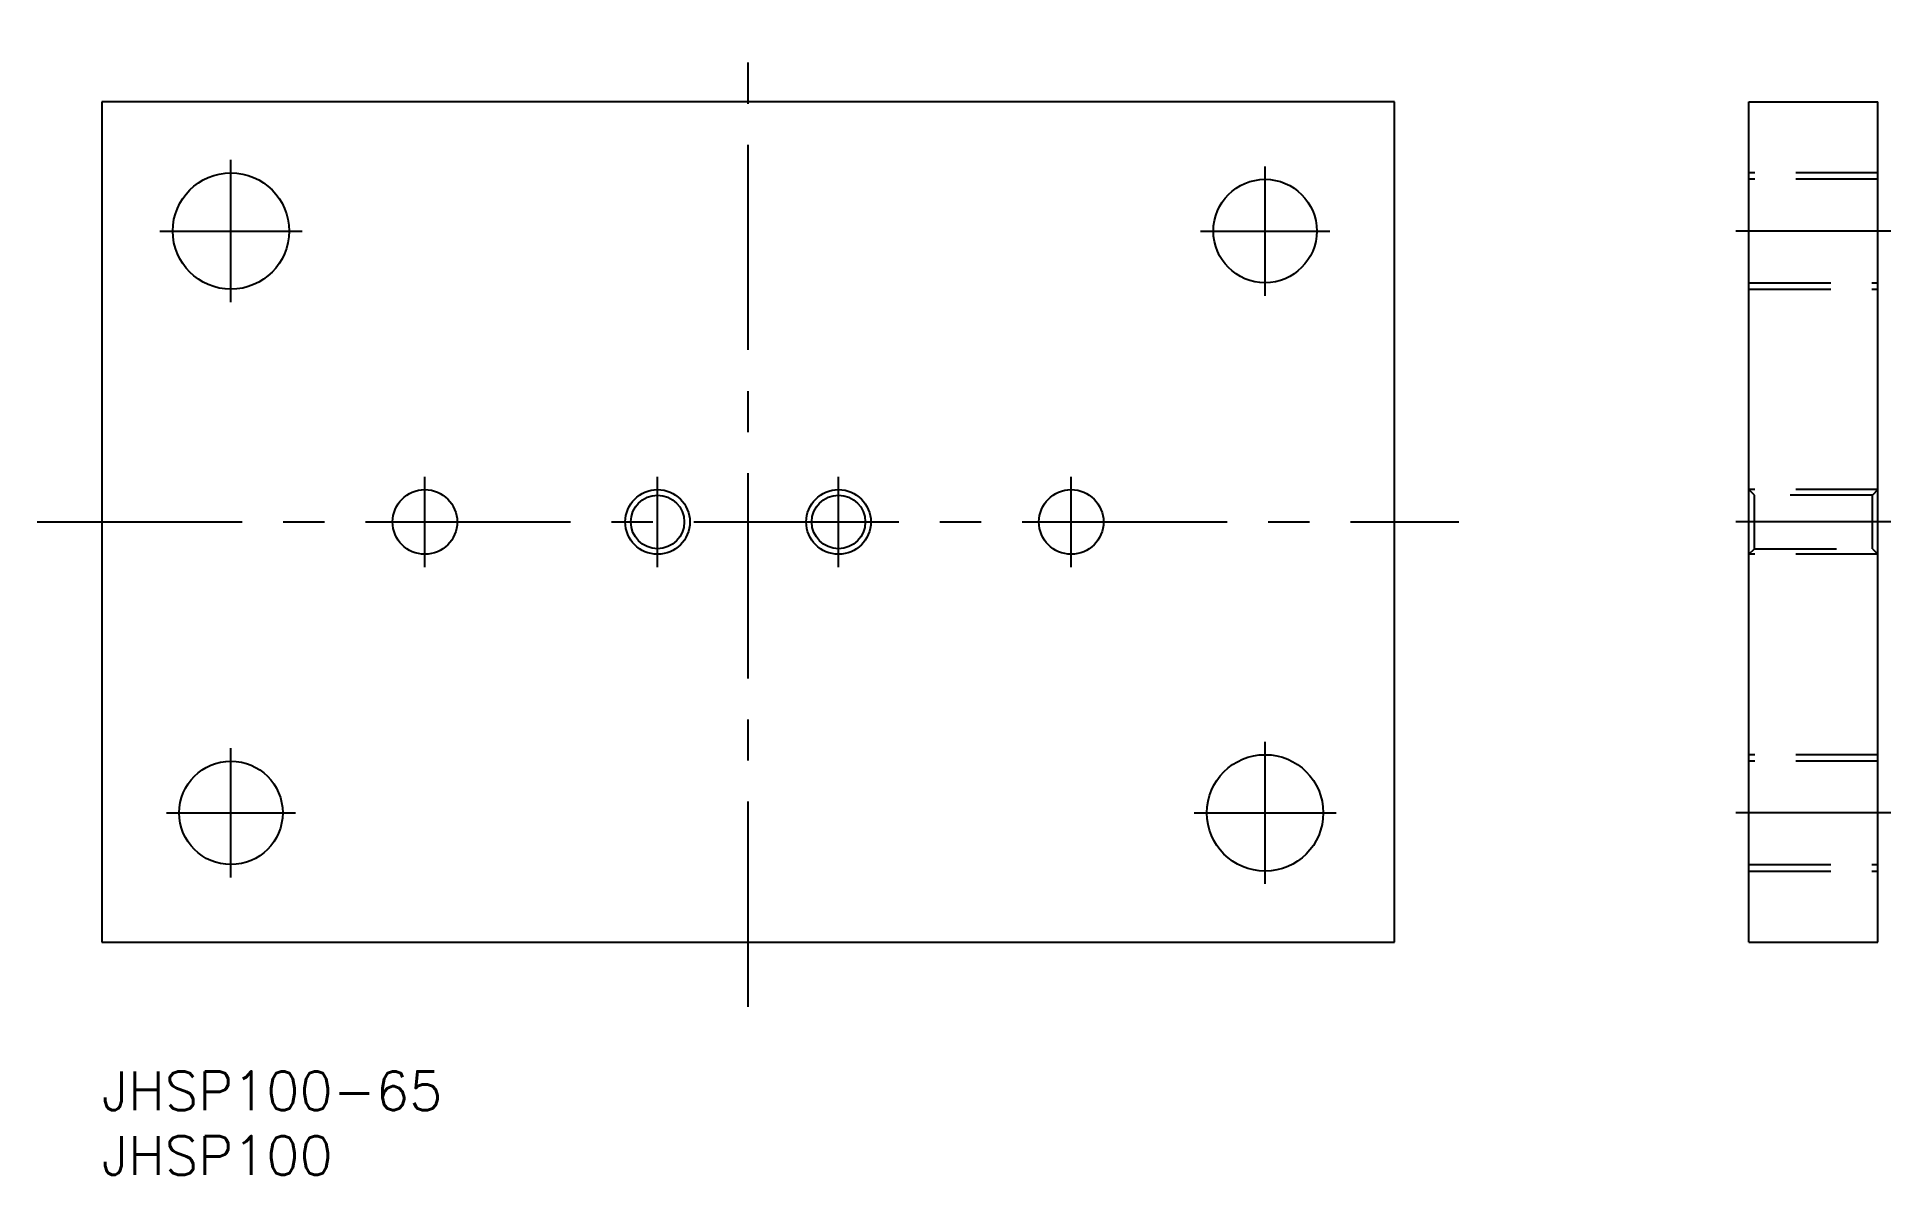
# Model space of a CAD drawing. Extents: x -5 to 138, y -8 to 80.
import ezdxf

# ---------------------------------------------------------------- set-up
doc = ezdxf.new("R2010")
doc.units = 0
doc.header["$LTSCALE"] = 0.5
doc.linetypes.add('CENTER', pattern=[50.8, 31.75, -6.35, 6.35, -6.35])
doc.linetypes.add('DASHED', pattern=[19.05, 12.7, -6.35])
for name, color, linetype in [('MSM_CENTER', 1, 'CENTER'), ('MSM_CONTINUOUS', 7, 'CONTINUOUS'), ('MSM_DASHED', 4, 'DASHED'), ('MSM_NARROW', 5, 'CONTINUOUS'), ('MSM_PART_NUMBER', 7, 'CONTINUOUS')]:
    doc.layers.add(name, color=color, linetype=linetype)
doc.styles.get("Standard").update_dxf_attribs({"font": 'txt.shx', "height": 3, "bigfont": 'bigfont.shx'})

msp = doc.modelspace()

# ---------------------------------------------------------------- linework, layer by layer
at = {"layer": 'MSM_CENTER'}
for p, q in [((50, 5), (50, 80)), ((10, 59.5), (10, 70.5)), ((90, 60), (90, 70)), ((4.5, 65), (15.5, 65)), ((85, 65), (95, 65)), ((138.41, 65), (126.41, 65)), ((25, 39), (25, 46)), ((43, 39), (43, 46)), ((57, 39), (57, 46)), ((75, 39), (75, 46)), ((-5, 42.5), (105, 42.5)), ((138.41, 42.5), (126.41, 42.5)), ((10, 15), (10, 25)), ((90, 14.5), (90, 25.5)), ((5, 20), (15, 20)), ((84.5, 20), (95.5, 20)), ((138.41, 20), (126.41, 20))]:
    msp.add_line(p, q, dxfattribs=at)
at = {"layer": 'MSM_CONTINUOUS'}
for p, q in [((0, 75), (0, 10)), ((100, 75), (0, 75)), ((100, 10), (100, 75)), ((127.41, 75), (137.41, 75)), ((127.41, 10), (127.41, 75)), ((137.41, 10), (137.41, 75)), ((0, 10), (100, 10)), ((127.41, 10), (137.41, 10))]:
    msp.add_line(p, q, dxfattribs=at)
for centre, radius in [((10, 65), 4.5), ((90, 65), 4), ((25, 42.5), 2.5), ((43, 42.5), 2.07), ((57, 42.5), 2.07), ((75, 42.5), 2.5), ((90, 20), 4.5), ((10, 20), 4)]:
    msp.add_circle(centre, radius, dxfattribs=at)
at = {"layer": 'MSM_DASHED'}
for p, q in [((137.41, 69.5), (127.41, 69.5)), ((137.41, 69), (127.41, 69)), ((127.41, 61), (137.41, 61)), ((127.41, 60.5), (137.41, 60.5)), ((127.85, 44.57), (127.41, 45)), ((137.41, 45), (127.41, 45)), ((136.98, 44.57), (127.85, 44.57)), ((127.85, 40.43), (127.85, 44.57)), ((137.41, 45), (136.98, 44.57)), ((136.98, 40.43), (136.98, 44.57)), ((127.41, 40), (127.85, 40.43)), ((127.85, 40.43), (136.98, 40.43)), ((136.98, 40.43), (137.41, 40)), ((137.41, 40), (127.41, 40)), ((137.41, 24.5), (127.41, 24.5)), ((137.41, 24), (127.41, 24)), ((127.41, 16), (137.41, 16)), ((127.41, 15.5), (137.41, 15.5))]:
    msp.add_line(p, q, dxfattribs=at)
at = {"layer": 'MSM_NARROW'}
for centre in [(43, 42.5), (57, 42.5)]:
    msp.add_circle(centre, 2.5, dxfattribs=at)

# ---------------------------------------------------------------- texts
at = {"layer": 'MSM_PART_NUMBER'}
for s, p in [('JHSP100-65', (0, -3)), ('JHSP100', (0, -8))]:
    msp.add_text(s, height=3, dxfattribs=at).set_placement(p)

doc.saveas('drawing.dxf')
